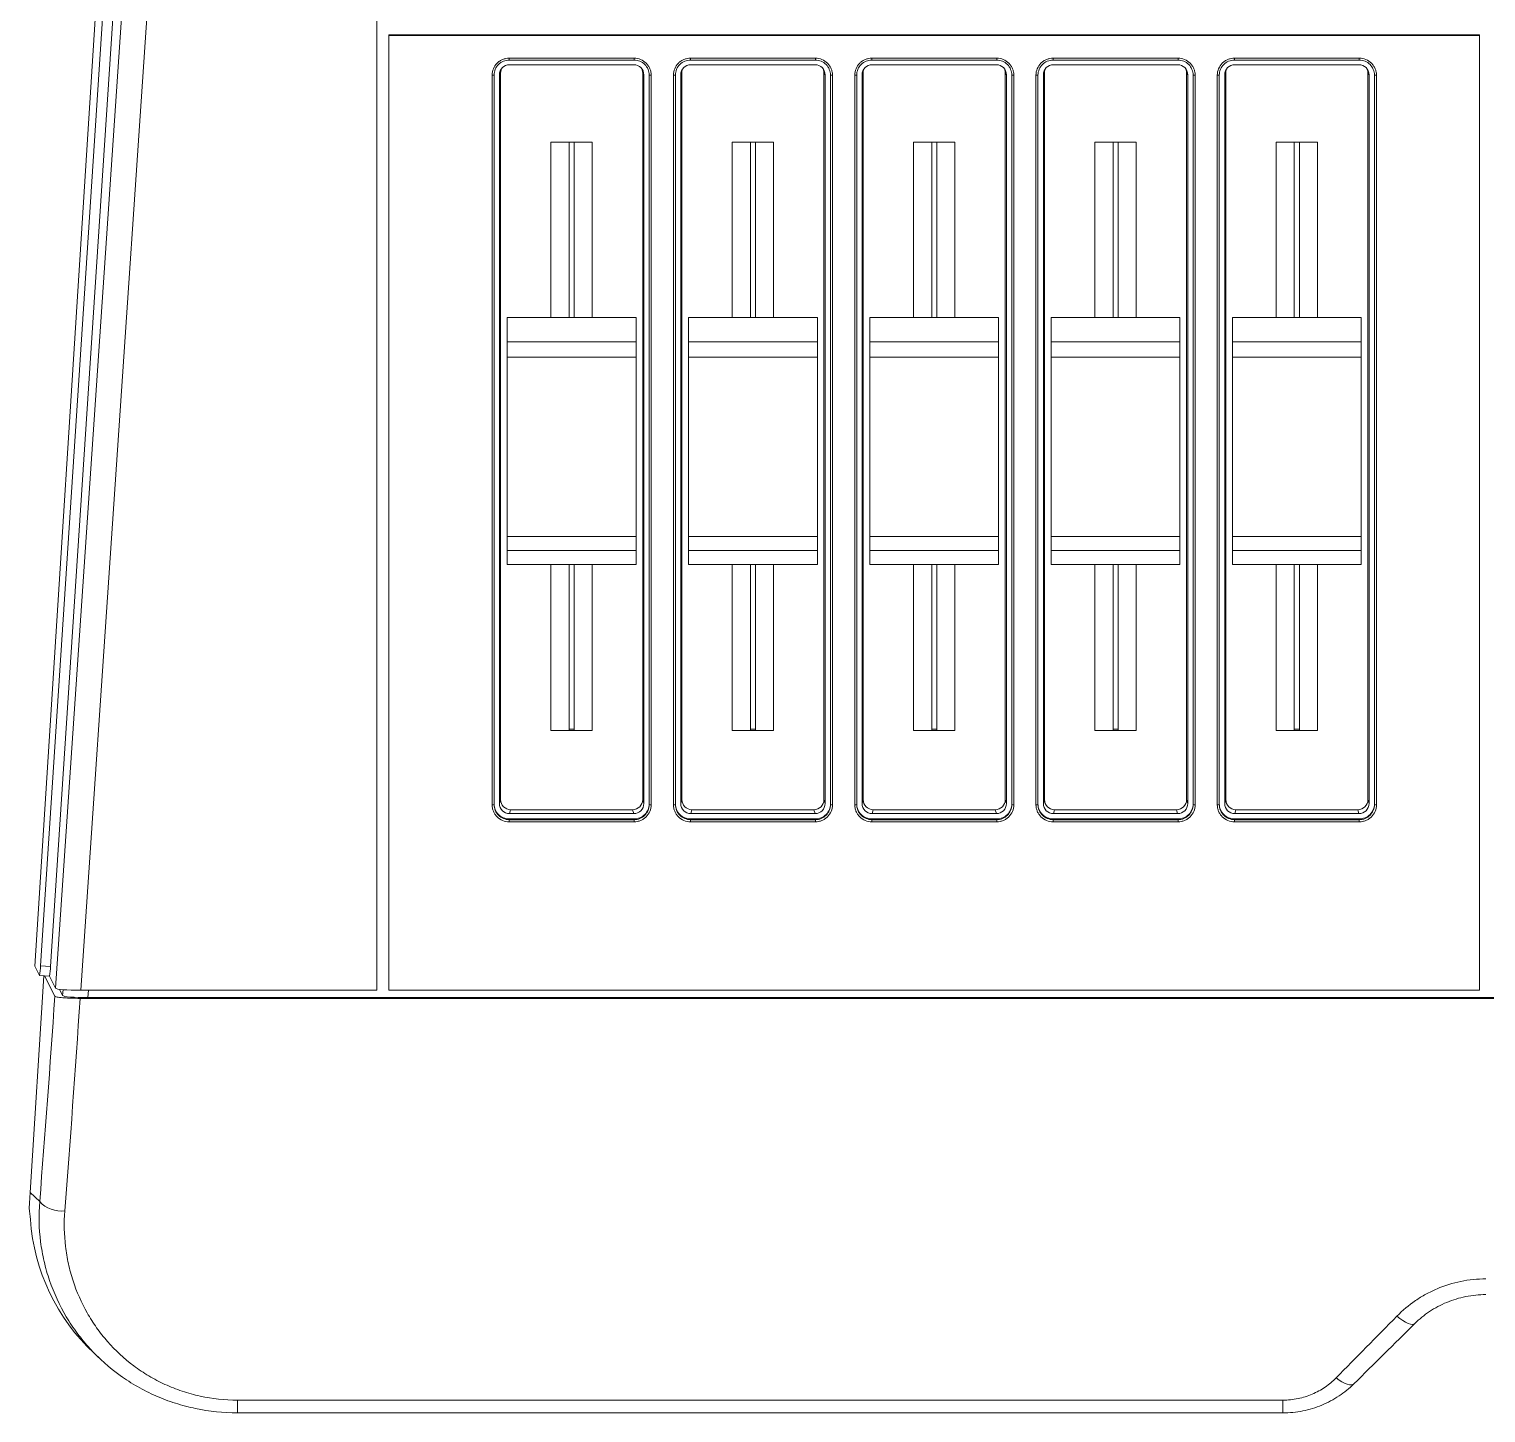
# Model space of a CAD drawing. Header units: millimetres. Extents: x 56 to 1167, y 133 to 726.
# Drawn here: x 55.6 to 200.2, y 341.9 to 479.3 of the extents above; entities that cross this region are included whole.
import ezdxf

# ---------------------------------------------------------------- set-up
doc = ezdxf.new("R2010")
doc.units = ezdxf.units.MM

msp = doc.modelspace()

# ---------------------------------------------------------------- linework, layer by layer
at = {"color": 7, "linetype": 'Continuous', "lineweight": 15}
for p, q in [((69.076, 589.091), (56.128, 386.261)), ((69.077, 589.091), (56.128, 386.259)), ((56.7, 386.304), (69.835, 586.665)), ((57.697, 386.24), (70.836, 586.671)), ((58.185, 384.083), (69.108, 544.307)), ((71.596, 543.875), (60.689, 383.874)), ((90.089, 495.005), (90.089, 383.874)), ((91.289, 478.729), (199.558, 478.729)), ((91.289, 478.729), (91.289, 478.659)), ((199.558, 478.729), (199.558, 478.659)), ((91.289, 383.874), (91.289, 478.659)), ((91.289, 478.659), (199.558, 478.659)), ((199.558, 478.659), (199.558, 383.874)), ((103.229, 476.405), (115.631, 476.405)), ((103.229, 476.223), (115.631, 476.223)), ((121.229, 476.405), (133.631, 476.405)), ((121.229, 476.223), (133.631, 476.223)), ((139.229, 476.405), (151.631, 476.405)), ((139.229, 476.223), (151.631, 476.223)), ((157.229, 476.405), (169.631, 476.405)), ((157.229, 476.223), (169.631, 476.223)), ((175.229, 476.405), (187.631, 476.405)), ((175.229, 476.223), (187.631, 476.223)), ((101.53, 402.288), (101.53, 474.713)), ((101.73, 474.73), (101.73, 402.305)), ((102.377, 474.933), (102.265, 474.765)), ((102.265, 474.765), (102.265, 402.41)), ((102.377, 474.933), (102.377, 402.8)), ((115.596, 475.761), (103.264, 475.761)), ((116.595, 474.765), (116.483, 474.933)), ((116.483, 474.933), (116.483, 402.8)), ((116.595, 474.765), (116.595, 402.41)), ((117.13, 402.305), (117.13, 474.73)), ((117.33, 474.713), (117.33, 402.288)), ((119.53, 402.288), (119.53, 474.713)), ((119.73, 474.73), (119.73, 402.305)), ((120.377, 474.933), (120.265, 474.765)), ((120.265, 402.41), (120.265, 474.765)), ((120.377, 474.933), (120.377, 402.8)), ((121.264, 475.761), (133.596, 475.761)), ((134.595, 474.765), (134.483, 474.933)), ((134.483, 474.933), (134.483, 402.8)), ((134.595, 402.41), (134.595, 474.765)), ((135.13, 402.305), (135.13, 474.73)), ((135.33, 474.713), (135.33, 402.288)), ((137.53, 402.288), (137.53, 474.713)), ((137.73, 474.73), (137.73, 402.305)), ((138.377, 474.933), (138.265, 474.765)), ((138.265, 474.765), (138.265, 402.41)), ((138.377, 474.933), (138.377, 402.8)), ((151.596, 475.761), (139.264, 475.761)), ((152.595, 474.765), (152.483, 474.933)), ((152.483, 474.933), (152.483, 402.8)), ((152.595, 474.765), (152.595, 402.41)), ((153.13, 402.305), (153.13, 474.73)), ((153.33, 474.713), (153.33, 402.288)), ((155.53, 402.288), (155.53, 474.713)), ((155.73, 474.73), (155.73, 402.305)), ((156.377, 474.933), (156.265, 474.765)), ((156.265, 402.41), (156.265, 474.765)), ((156.377, 474.933), (156.377, 402.8)), ((157.264, 475.761), (169.596, 475.761)), ((170.595, 474.765), (170.483, 474.933)), ((170.483, 474.933), (170.483, 402.8)), ((170.595, 402.41), (170.595, 474.765)), ((171.13, 402.305), (171.13, 474.73)), ((171.33, 474.713), (171.33, 402.288)), ((173.53, 402.288), (173.53, 474.713)), ((173.73, 474.73), (173.73, 402.305)), ((174.377, 474.933), (174.265, 474.765)), ((174.265, 402.41), (174.265, 474.765)), ((174.377, 474.933), (174.377, 402.8)), ((175.264, 475.761), (187.596, 475.761)), ((188.595, 474.765), (188.483, 474.933)), ((188.483, 474.933), (188.483, 402.8)), ((188.595, 402.41), (188.595, 474.765)), ((189.13, 402.305), (189.13, 474.73)), ((189.33, 474.713), (189.33, 402.288)), ((111.483, 468.064), (107.364, 468.064)), ((107.364, 468.064), (107.364, 450.654)), ((109.177, 468.064), (109.177, 450.654)), ((109.677, 450.654), (109.677, 468.064)), ((111.483, 450.654), (111.483, 468.064)), ((129.485, 468.064), (125.366, 468.064)), ((125.366, 468.064), (125.366, 450.654)), ((127.177, 468.064), (127.177, 450.654)), ((127.677, 450.654), (127.677, 468.064)), ((129.485, 450.654), (129.485, 468.064)), ((143.367, 468.064), (143.367, 450.654)), ((147.486, 468.064), (143.367, 468.064)), ((145.177, 468.064), (145.177, 450.654)), ((145.677, 450.654), (145.677, 468.064)), ((147.486, 450.654), (147.486, 468.064)), ((165.488, 468.064), (161.369, 468.064)), ((161.369, 468.064), (161.369, 450.654)), ((163.177, 468.064), (163.177, 450.654)), ((163.677, 450.654), (163.677, 468.064)), ((165.488, 450.654), (165.488, 468.064)), ((183.489, 468.064), (179.371, 468.064)), ((179.371, 468.064), (179.371, 450.654)), ((181.177, 468.064), (181.177, 450.654)), ((181.677, 450.654), (181.677, 468.064)), ((183.489, 450.654), (183.489, 468.064)), ((115.824, 450.654), (103.024, 450.654)), ((103.024, 450.654), (103.024, 448.244)), ((115.824, 450.654), (115.824, 448.244)), ((133.824, 450.654), (121.024, 450.654)), ((121.024, 450.654), (121.024, 448.244)), ((133.824, 450.654), (133.824, 448.244)), ((151.824, 450.654), (139.024, 450.654)), ((139.024, 450.654), (139.024, 448.244)), ((151.824, 450.654), (151.824, 448.244)), ((169.824, 450.654), (157.024, 450.654)), ((157.024, 450.654), (157.024, 448.244)), ((169.824, 450.654), (169.824, 448.244)), ((187.824, 450.654), (175.024, 450.654)), ((175.024, 450.654), (175.024, 448.244)), ((187.824, 450.654), (187.824, 448.244)), ((103.024, 448.244), (115.824, 448.244)), ((103.024, 446.73), (103.024, 448.244)), ((115.824, 448.244), (115.824, 446.73)), ((121.024, 448.244), (133.824, 448.244)), ((121.024, 446.73), (121.024, 448.244)), ((133.824, 448.244), (133.824, 446.73)), ((139.024, 448.244), (151.824, 448.244)), ((139.024, 446.73), (139.024, 448.244)), ((151.824, 448.244), (151.824, 446.73)), ((157.024, 448.244), (169.824, 448.244)), ((157.024, 446.73), (157.024, 448.244)), ((169.824, 448.244), (169.824, 446.73)), ((175.024, 448.244), (187.824, 448.244)), ((175.024, 446.73), (175.024, 448.244)), ((187.824, 448.244), (187.824, 446.73)), ((115.824, 446.73), (103.024, 446.73)), ((103.024, 446.73), (103.024, 428.938)), ((115.824, 446.73), (115.824, 428.938)), ((133.824, 446.73), (121.024, 446.73)), ((121.024, 446.73), (121.024, 428.938)), ((133.824, 446.73), (133.824, 428.938)), ((151.824, 446.73), (139.024, 446.73)), ((139.024, 446.73), (139.024, 428.938)), ((151.824, 446.73), (151.824, 428.938)), ((169.824, 446.73), (157.024, 446.73)), ((157.024, 446.73), (157.024, 428.938)), ((169.824, 446.73), (169.824, 428.938)), ((187.824, 446.73), (175.024, 446.73)), ((175.024, 446.73), (175.024, 428.938)), ((187.824, 446.73), (187.824, 428.938)), ((103.024, 428.938), (115.824, 428.938)), ((103.024, 427.521), (103.024, 428.938)), ((115.824, 428.938), (115.824, 427.521)), ((121.024, 428.938), (133.824, 428.938)), ((121.024, 427.521), (121.024, 428.938)), ((133.824, 428.938), (133.824, 427.521)), ((139.024, 428.938), (151.824, 428.938)), ((139.024, 427.521), (139.024, 428.938)), ((151.824, 428.938), (151.824, 427.521)), ((157.024, 428.938), (169.824, 428.938)), ((157.024, 427.521), (157.024, 428.938)), ((169.824, 428.938), (169.824, 427.521)), ((175.024, 428.938), (187.824, 428.938)), ((175.024, 427.521), (175.024, 428.938)), ((187.824, 428.938), (187.824, 427.521)), ((115.824, 427.521), (103.024, 427.521)), ((103.024, 427.521), (103.024, 426.147)), ((115.824, 427.521), (115.824, 426.147)), ((133.824, 427.521), (121.024, 427.521)), ((121.024, 427.521), (121.024, 426.147)), ((133.824, 427.521), (133.824, 426.147)), ((151.824, 427.521), (139.024, 427.521)), ((139.024, 427.521), (139.024, 426.147)), ((151.824, 427.521), (151.824, 426.147)), ((169.824, 427.521), (157.024, 427.521)), ((157.024, 427.521), (157.024, 426.147)), ((169.824, 427.521), (169.824, 426.147)), ((187.824, 427.521), (175.024, 427.521)), ((175.024, 427.521), (175.024, 426.147)), ((187.824, 427.521), (187.824, 426.147)), ((115.824, 426.147), (103.024, 426.147)), ((107.364, 426.147), (107.364, 409.669)), ((109.177, 426.147), (109.177, 409.674)), ((109.677, 409.674), (109.677, 426.147)), ((111.483, 409.669), (111.483, 426.147)), ((133.824, 426.147), (121.024, 426.147)), ((125.366, 426.147), (125.366, 409.669)), ((127.177, 426.147), (127.177, 409.674)), ((127.677, 409.674), (127.677, 426.147)), ((129.485, 409.669), (129.485, 426.147)), ((151.824, 426.147), (139.024, 426.147)), ((143.367, 426.147), (143.367, 409.669)), ((145.177, 426.147), (145.177, 409.674)), ((145.677, 409.674), (145.677, 426.147)), ((147.486, 409.669), (147.486, 426.147)), ((169.824, 426.147), (157.024, 426.147)), ((161.369, 426.147), (161.369, 409.669)), ((163.177, 426.147), (163.177, 409.674)), ((163.677, 409.674), (163.677, 426.147)), ((165.488, 409.669), (165.488, 426.147)), ((187.824, 426.147), (175.024, 426.147)), ((179.371, 426.147), (179.371, 409.669)), ((181.177, 426.147), (181.177, 409.674)), ((181.677, 409.674), (181.677, 426.147)), ((183.489, 409.669), (183.489, 426.147)), ((107.364, 409.669), (111.483, 409.669)), ((109.677, 409.799), (109.177, 409.799)), ((125.366, 409.669), (129.485, 409.669)), ((127.677, 409.799), (127.177, 409.799)), ((143.367, 409.669), (147.486, 409.669)), ((145.677, 409.799), (145.177, 409.799)), ((161.369, 409.669), (165.488, 409.669)), ((163.677, 409.799), (163.177, 409.799)), ((179.371, 409.669), (183.489, 409.669)), ((181.677, 409.799), (181.177, 409.799)), ((102.265, 402.41), (102.377, 402.8)), ((116.483, 402.8), (116.595, 402.41)), ((120.265, 402.41), (120.377, 402.8)), ((134.483, 402.8), (134.595, 402.41)), ((138.265, 402.41), (138.377, 402.8)), ((152.483, 402.8), (152.595, 402.41)), ((156.265, 402.41), (156.377, 402.8)), ((170.483, 402.8), (170.595, 402.41)), ((174.265, 402.41), (174.377, 402.8)), ((188.483, 402.8), (188.595, 402.41)), ((103.229, 400.881), (115.631, 400.881)), ((103.229, 400.881), (103.229, 400.812)), ((103.229, 400.595), (103.229, 400.812)), ((103.229, 400.812), (115.631, 400.812)), ((103.376, 401.805), (103.264, 401.414)), ((115.596, 401.414), (103.264, 401.414)), ((115.484, 401.805), (103.376, 401.805)), ((115.596, 401.414), (115.484, 401.805)), ((115.631, 400.881), (115.631, 400.812)), ((115.631, 400.812), (115.631, 400.595)), ((121.229, 400.881), (133.631, 400.881)), ((121.229, 400.881), (121.229, 400.812)), ((121.229, 400.595), (121.229, 400.812)), ((121.229, 400.812), (133.631, 400.812)), ((121.376, 401.805), (121.264, 401.414)), ((121.264, 401.414), (133.596, 401.414)), ((133.484, 401.805), (121.376, 401.805)), ((133.596, 401.414), (133.484, 401.805)), ((133.631, 400.881), (133.631, 400.812)), ((133.631, 400.812), (133.631, 400.595)), ((139.229, 400.881), (151.631, 400.881)), ((139.229, 400.881), (139.229, 400.812)), ((139.229, 400.595), (139.229, 400.812)), ((139.229, 400.812), (151.631, 400.812)), ((139.376, 401.805), (139.264, 401.414)), ((151.596, 401.414), (139.264, 401.414)), ((151.484, 401.805), (139.376, 401.805)), ((151.596, 401.414), (151.484, 401.805)), ((151.631, 400.881), (151.631, 400.812)), ((151.631, 400.812), (151.631, 400.595)), ((157.229, 400.881), (169.631, 400.881)), ((157.229, 400.881), (157.229, 400.812)), ((157.229, 400.595), (157.229, 400.812)), ((157.229, 400.812), (169.631, 400.812)), ((157.376, 401.805), (157.264, 401.414)), ((157.264, 401.414), (169.596, 401.414)), ((169.484, 401.805), (157.376, 401.805)), ((169.596, 401.414), (169.484, 401.805)), ((169.631, 400.881), (169.631, 400.812)), ((169.631, 400.812), (169.631, 400.595)), ((175.229, 400.881), (187.631, 400.881)), ((175.229, 400.881), (175.229, 400.812)), ((175.229, 400.595), (175.229, 400.812)), ((175.229, 400.812), (187.631, 400.812)), ((175.376, 401.805), (175.264, 401.414)), ((175.264, 401.414), (187.596, 401.414)), ((187.484, 401.805), (175.376, 401.805)), ((187.596, 401.414), (187.484, 401.805)), ((187.631, 400.881), (187.631, 400.812)), ((187.631, 400.812), (187.631, 400.595)), ((115.631, 400.595), (103.229, 400.595)), ((133.631, 400.595), (121.229, 400.595)), ((151.631, 400.595), (139.229, 400.595)), ((169.631, 400.595), (157.229, 400.595)), ((187.631, 400.595), (175.229, 400.595)), ((56.128, 386.259), (56.586, 385.347)), ((56.7, 386.304), (57.697, 386.24)), ((57.045, 385.314), (55.671, 363.785)), ((56.59, 385.343), (57.586, 385.28)), ((58.131, 383.283), (57.113, 385.31)), ((57.583, 385.283), (58.185, 384.083)), ((58.898, 383.352), (58.586, 383.974)), ((60.689, 383.874), (90.089, 383.874)), ((91.289, 383.874), (199.558, 383.874)), ((450.212, 383.074), (60.635, 383.074)), ((449.445, 383.144), (61.402, 383.144)), ((55.671, 363.785), (56.619, 362.898)), ((62.02, 347.834), (62.679, 347.218)), ((76.253, 343.186), (180.037, 343.186)), ((76.253, 341.923), (180.037, 341.923))]:
    msp.add_line(p, q, dxfattribs=at)
at = {"color": 8, "linetype": 'Continuous', "lineweight": 15}
for p, q in [((103.229, 476.405), (103.229, 476.223)), ((115.631, 476.223), (115.631, 476.405)), ((121.229, 476.405), (121.229, 476.223)), ((133.631, 476.223), (133.631, 476.405)), ((139.229, 476.405), (139.229, 476.223)), ((151.631, 476.223), (151.631, 476.405)), ((157.229, 476.405), (157.229, 476.223)), ((169.631, 476.223), (169.631, 476.405)), ((175.229, 476.405), (175.229, 476.223)), ((187.631, 476.223), (187.631, 476.405)), ((58.898, 383.352), (58.938, 383.936)), ((61.452, 383.874), (61.402, 383.144)), ((76.253, 341.923), (76.253, 343.186)), ((180.037, 341.923), (180.037, 343.186))]:
    msp.add_line(p, q, dxfattribs=at)
at = {"color": 7, "linetype": 'Continuous', "lineweight": 15, "flags": 128}
for points in [[(55.573, 362.254), (55.605, 362.752), (55.637, 363.263), (55.671, 363.785)], [(193.138, 350.79), (193.034, 350.721), (192.886, 350.701), (192.699, 350.729), (192.477, 350.805), (192.226, 350.926), (191.953, 351.09), (191.664, 351.292), (191.368, 351.527)], [(187.097, 344.811), (186.983, 344.73), (186.83, 344.695), (186.639, 344.705), (186.417, 344.761), (186.169, 344.86), (185.9, 345.001), (185.617, 345.181), (185.328, 345.394)]]:
    msp.add_lwpolyline(points, dxfattribs=at)
at = {"color": 7, "linetype": 'Continuous', "lineweight": 15}
for centre, radius, start, end in [((101.58, 475.299), 0.589, 265.16525, 284.79643), ((117.28, 475.299), 0.589, 255.20462, 274.8337), ((119.58, 475.299), 0.589, 265.16336, 284.79906), ((135.28, 475.299), 0.589, 255.20232, 274.836), ((137.58, 475.299), 0.589, 265.1643, 284.79774), ((153.28, 475.299), 0.589, 255.20232, 274.836), ((155.58, 475.299), 0.589, 265.1643, 284.79774), ((171.28, 475.299), 0.589, 255.20316, 274.83516), ((173.58, 475.299), 0.589, 265.1643, 284.79774), ((189.28, 475.299), 0.589, 255.20368, 274.83464), ((101.58, 402.875), 0.589, 265.16577, 284.79591), ((117.28, 402.875), 0.589, 255.20514, 274.83318), ((119.58, 402.875), 0.589, 265.16387, 284.79854), ((135.28, 402.875), 0.589, 255.20284, 274.83548), ((137.58, 402.875), 0.589, 265.16482, 284.79723), ((153.28, 402.875), 0.589, 255.20284, 274.83548), ((155.58, 402.875), 0.589, 265.16482, 284.79723), ((171.28, 402.875), 0.589, 255.20368, 274.83465), ((173.58, 402.875), 0.589, 265.16482, 284.79723), ((189.28, 402.875), 0.589, 255.2042, 274.83412), ((52.767, 386.29), 3.933, 346.13086, 0.2004), ((53.099, 386.284), 4.598, 347.38799, 359.45639), ((58.787, 364.915), 2.961, 222.92723, 276.28243)]:
    msp.add_arc(centre, radius, start, end, dxfattribs=at)
for centre, major_axis, ratio, start_param, end_param in [((103.265, 474.764), (0.989, -0.154), 0.9960056, 1.7260143, 3.2955927), ((103.377, 474.931), (0.989, -0.154), 0.9960056, 2.7096045, 3.2955927), ((115.594, 474.764), (0.989, 0.154), 0.9960056, 6.1291853, 7.6987636), ((115.483, 474.931), (0.989, 0.154), 0.9960056, 6.1291853, 6.7151735), ((121.265, 474.764), (0.989, -0.154), 0.9960056, 1.7260143, 3.2955927), ((121.377, 474.931), (0.989, -0.154), 0.9960056, 2.7096045, 3.2955927), ((133.594, 474.764), (0.989, 0.154), 0.9960056, 6.1291853, 7.6987636), ((133.483, 474.931), (0.989, 0.154), 0.9960056, 6.1291853, 6.7151735), ((139.265, 474.764), (0.989, -0.154), 0.9960056, 1.7260143, 3.2955927), ((139.377, 474.931), (0.989, -0.154), 0.9960056, 2.7096045, 3.2955927), ((151.594, 474.764), (0.989, 0.154), 0.9960056, 6.1291853, 7.6987636), ((151.483, 474.931), (0.989, 0.154), 0.9960056, 6.1291853, 6.7151735), ((157.265, 474.764), (0.989, -0.154), 0.9960056, 1.7260143, 3.2955927), ((157.377, 474.931), (0.989, -0.154), 0.9960056, 2.7096045, 3.2955927), ((169.594, 474.764), (0.989, 0.154), 0.9960056, 6.1291853, 7.6987636), ((169.483, 474.931), (0.989, 0.154), 0.9960056, 6.1291853, 6.7151735), ((175.265, 474.764), (0.989, -0.154), 0.9960056, 1.7260143, 3.2955927), ((175.377, 474.931), (0.989, -0.154), 0.9960056, 2.7096045, 3.2955927), ((187.594, 474.764), (0.989, 0.154), 0.9960056, 6.1291853, 7.6987636), ((187.483, 474.931), (0.989, 0.154), 0.9960056, 6.1291853, 6.7151735), ((103.265, 402.411), (0.989, 0.154), 0.9960056, 2.9875926, 4.557171), ((103.377, 402.801), (0.989, 0.154), 0.9960056, 2.9875926, 4.557171), ((115.483, 402.801), (0.989, -0.154), 0.9960056, 4.867607, 6.4371853), ((115.594, 402.411), (0.989, -0.154), 0.9960056, 4.867607, 6.4371853), ((121.265, 402.411), (0.989, 0.154), 0.9960056, 2.9875926, 4.557171), ((121.377, 402.801), (0.989, 0.154), 0.9960056, 2.9875926, 4.557171), ((133.483, 402.801), (0.989, -0.154), 0.9960056, 4.867607, 6.4371853), ((133.594, 402.411), (0.989, -0.154), 0.9960056, 4.867607, 6.4371853), ((139.265, 402.411), (0.989, 0.154), 0.9960056, 2.9875926, 4.557171), ((139.377, 402.801), (0.989, 0.154), 0.9960056, 2.9875926, 4.557171), ((151.483, 402.801), (0.989, -0.154), 0.9960056, 4.867607, 6.4371853), ((151.594, 402.411), (0.989, -0.154), 0.9960056, 4.867607, 6.4371853), ((157.265, 402.411), (0.989, 0.154), 0.9960056, 2.9875926, 4.557171), ((157.377, 402.801), (0.989, 0.154), 0.9960056, 2.9875926, 4.557171), ((169.483, 402.801), (0.989, -0.154), 0.9960056, 4.867607, 6.4371853), ((169.594, 402.411), (0.989, -0.154), 0.9960056, 4.867607, 6.4371853), ((175.265, 402.411), (0.989, 0.154), 0.9960056, 2.9875926, 4.557171), ((175.377, 402.801), (0.989, 0.154), 0.9960056, 2.9875926, 4.557171), ((187.483, 402.801), (0.989, -0.154), 0.9960056, 4.867607, 6.4371853), ((187.594, 402.411), (0.989, -0.154), 0.9960056, 4.867607, 6.4371853), ((53.935, 392.827), (6.24, 97.5), 0.0493126, 4.403546, 4.6175019), ((60.689, 384.092), (2.506, 0), 0.0869554, 3.1852259, 4.712389), ((61.402, 383.362), (2.506, 0), 0.0869554, 3.1852259, 4.712389), ((56.427, 392.668), (6.239, 100), 0.0480895, 4.4033904, 4.6193081), ((75.567, 362.548), (-9.265, 19.882), 0.8966524, 1.1893987, 1.2411841), ((75.675, 362.447), (14.642, -13.681), 0.998063, 3.9602252, 4.712389), ((229.132, 392.668), (97.306, 99.992), 0.0127366, 4.2323891, 4.3007787), ((230.901, 390.902), (97.307, 97.492), 0.0127413, 4.2327116, 4.3011013)]:
    msp.add_ellipse(centre, major_axis=major_axis, ratio=ratio, start_param=start_param, end_param=end_param, dxfattribs=at)
for points, knots in [([(101.53, 474.713), (101.53, 474.936), (101.577, 475.157), (101.747, 475.565), (101.871, 475.754), (102.106, 475.988), (102.194, 476.059), (102.379, 476.18), (102.477, 476.232), (102.683, 476.317), (102.79, 476.35), (103.007, 476.394), (103.117, 476.405), (103.229, 476.405)], [0, 0, 0, 0, 0.25, 0.25, 0.5, 0.5, 0.625, 0.625, 0.75, 0.75, 0.875, 0.875, 1, 1, 1, 1]), ([(103.229, 476.224), (102.839, 476.224), (102.445, 476.061), (102.031, 475.649), (101.922, 475.482), (101.772, 475.122), (101.73, 474.927), (101.73, 474.73)], [0, 0, 0, 0, 0.5, 0.5, 0.75, 0.75, 1, 1, 1, 1]), ([(115.631, 476.405), (115.855, 476.405), (116.077, 476.358), (116.486, 476.189), (116.676, 476.065), (116.911, 475.832), (116.982, 475.744), (117.104, 475.559), (117.156, 475.462), (117.241, 475.257), (117.274, 475.15), (117.318, 474.934), (117.33, 474.824), (117.33, 474.713)], [0, 0, 0, 0, 0.25, 0.25, 0.5, 0.5, 0.625, 0.625, 0.75, 0.75, 0.875, 0.875, 1, 1, 1, 1]), ([(117.13, 474.73), (117.13, 475.119), (116.967, 475.511), (116.553, 475.924), (116.385, 476.033), (116.024, 476.182), (115.828, 476.224), (115.631, 476.224)], [0, 0, 0, 0, 0.5, 0.5, 0.75, 0.75, 1, 1, 1, 1]), ([(119.53, 474.713), (119.53, 474.936), (119.577, 475.157), (119.747, 475.565), (119.871, 475.754), (120.106, 475.988), (120.194, 476.059), (120.379, 476.18), (120.477, 476.232), (120.683, 476.317), (120.79, 476.35), (121.007, 476.394), (121.117, 476.405), (121.229, 476.405)], [0, 0, 0, 0, 0.25, 0.25, 0.5, 0.5, 0.625, 0.625, 0.75, 0.75, 0.875, 0.875, 1, 1, 1, 1]), ([(121.229, 476.224), (120.839, 476.224), (120.445, 476.061), (120.031, 475.649), (119.922, 475.482), (119.772, 475.122), (119.73, 474.927), (119.73, 474.73)], [0, 0, 0, 0, 0.5, 0.5, 0.75, 0.75, 1, 1, 1, 1]), ([(133.631, 476.405), (133.855, 476.405), (134.077, 476.358), (134.486, 476.189), (134.676, 476.065), (134.911, 475.832), (134.982, 475.744), (135.104, 475.559), (135.156, 475.462), (135.241, 475.257), (135.274, 475.15), (135.318, 474.934), (135.33, 474.824), (135.33, 474.713)], [0, 0, 0, 0, 0.25, 0.25, 0.5, 0.5, 0.625, 0.625, 0.75, 0.75, 0.875, 0.875, 1, 1, 1, 1]), ([(135.13, 474.73), (135.13, 475.119), (134.967, 475.511), (134.553, 475.924), (134.385, 476.033), (134.024, 476.182), (133.828, 476.224), (133.631, 476.224)], [0, 0, 0, 0, 0.5, 0.5, 0.75, 0.75, 1, 1, 1, 1]), ([(137.53, 474.713), (137.53, 474.936), (137.577, 475.157), (137.747, 475.565), (137.871, 475.754), (138.106, 475.988), (138.194, 476.059), (138.379, 476.18), (138.477, 476.232), (138.683, 476.317), (138.79, 476.35), (139.007, 476.394), (139.117, 476.405), (139.229, 476.405)], [0, 0, 0, 0, 0.25, 0.25, 0.5, 0.5, 0.625, 0.625, 0.75, 0.75, 0.875, 0.875, 1, 1, 1, 1]), ([(139.229, 476.224), (138.839, 476.224), (138.445, 476.061), (138.031, 475.649), (137.922, 475.482), (137.772, 475.122), (137.73, 474.927), (137.73, 474.73)], [0, 0, 0, 0, 0.5, 0.5, 0.75, 0.75, 1, 1, 1, 1]), ([(151.631, 476.405), (151.855, 476.405), (152.077, 476.358), (152.486, 476.189), (152.676, 476.065), (152.911, 475.832), (152.982, 475.744), (153.104, 475.559), (153.156, 475.462), (153.241, 475.257), (153.274, 475.15), (153.318, 474.934), (153.33, 474.824), (153.33, 474.713)], [0, 0, 0, 0, 0.25, 0.25, 0.5, 0.5, 0.625, 0.625, 0.75, 0.75, 0.875, 0.875, 1, 1, 1, 1]), ([(153.13, 474.73), (153.13, 475.119), (152.967, 475.511), (152.553, 475.924), (152.385, 476.033), (152.024, 476.182), (151.828, 476.224), (151.631, 476.224)], [0, 0, 0, 0, 0.5, 0.5, 0.75, 0.75, 1, 1, 1, 1]), ([(155.53, 474.713), (155.53, 474.936), (155.577, 475.157), (155.747, 475.565), (155.871, 475.754), (156.106, 475.988), (156.194, 476.059), (156.379, 476.18), (156.477, 476.232), (156.683, 476.317), (156.79, 476.35), (157.007, 476.394), (157.117, 476.405), (157.229, 476.405)], [0, 0, 0, 0, 0.25, 0.25, 0.5, 0.5, 0.625, 0.625, 0.75, 0.75, 0.875, 0.875, 1, 1, 1, 1]), ([(157.229, 476.224), (156.839, 476.224), (156.445, 476.061), (156.031, 475.649), (155.922, 475.482), (155.772, 475.122), (155.73, 474.927), (155.73, 474.73)], [0, 0, 0, 0, 0.5, 0.5, 0.75, 0.75, 1, 1, 1, 1]), ([(169.631, 476.405), (169.855, 476.405), (170.077, 476.358), (170.486, 476.189), (170.676, 476.065), (170.911, 475.832), (170.982, 475.744), (171.104, 475.559), (171.156, 475.462), (171.241, 475.257), (171.274, 475.15), (171.318, 474.934), (171.33, 474.824), (171.33, 474.713)], [0, 0, 0, 0, 0.25, 0.25, 0.5, 0.5, 0.625, 0.625, 0.75, 0.75, 0.875, 0.875, 1, 1, 1, 1]), ([(171.13, 474.73), (171.13, 475.119), (170.967, 475.511), (170.553, 475.924), (170.385, 476.033), (170.024, 476.182), (169.828, 476.224), (169.631, 476.224)], [0, 0, 0, 0, 0.5, 0.5, 0.75, 0.75, 1, 1, 1, 1]), ([(173.53, 474.713), (173.53, 474.936), (173.577, 475.157), (173.747, 475.565), (173.871, 475.754), (174.106, 475.988), (174.194, 476.059), (174.379, 476.18), (174.477, 476.232), (174.683, 476.317), (174.79, 476.35), (175.007, 476.394), (175.117, 476.405), (175.229, 476.405)], [0, 0, 0, 0, 0.25, 0.25, 0.5, 0.5, 0.625, 0.625, 0.75, 0.75, 0.875, 0.875, 1, 1, 1, 1]), ([(175.229, 476.224), (174.839, 476.224), (174.445, 476.061), (174.031, 475.649), (173.922, 475.482), (173.772, 475.122), (173.73, 474.927), (173.73, 474.73)], [0, 0, 0, 0, 0.5, 0.5, 0.75, 0.75, 1, 1, 1, 1]), ([(187.631, 476.405), (187.855, 476.405), (188.077, 476.358), (188.486, 476.189), (188.676, 476.065), (188.911, 475.832), (188.982, 475.744), (189.104, 475.559), (189.156, 475.462), (189.241, 475.257), (189.274, 475.15), (189.318, 474.934), (189.33, 474.824), (189.33, 474.713)], [0, 0, 0, 0, 0.25, 0.25, 0.5, 0.5, 0.625, 0.625, 0.75, 0.75, 0.875, 0.875, 1, 1, 1, 1]), ([(189.13, 474.73), (189.13, 475.119), (188.967, 475.511), (188.553, 475.924), (188.385, 476.033), (188.024, 476.182), (187.828, 476.224), (187.631, 476.224)], [0, 0, 0, 0, 0.5, 0.5, 0.75, 0.75, 1, 1, 1, 1]), ([(103.229, 400.595), (103.005, 400.595), (102.783, 400.642), (102.374, 400.811), (102.184, 400.935), (101.949, 401.169), (101.878, 401.257), (101.756, 401.441), (101.704, 401.539), (101.619, 401.743), (101.586, 401.851), (101.542, 402.066), (101.53, 402.176), (101.53, 402.288)], [0, 0, 0, 0, 0.25, 0.25, 0.5, 0.5, 0.625, 0.625, 0.75, 0.75, 0.875, 0.875, 1, 1, 1, 1]), ([(101.73, 402.305), (101.73, 401.917), (101.893, 401.524), (102.307, 401.112), (102.475, 401.003), (102.836, 400.854), (103.032, 400.812), (103.229, 400.812)], [0, 0, 0, 0, 0.5, 0.5, 0.75, 0.75, 1, 1, 1, 1]), ([(115.631, 400.812), (116.021, 400.812), (116.415, 400.974), (116.829, 401.386), (116.938, 401.554), (117.088, 401.913), (117.13, 402.108), (117.13, 402.305)], [0, 0, 0, 0, 0.5, 0.5, 0.75, 0.75, 1, 1, 1, 1]), ([(117.33, 402.288), (117.33, 402.065), (117.282, 401.843), (117.113, 401.436), (116.988, 401.246), (116.754, 401.013), (116.666, 400.942), (116.481, 400.82), (116.383, 400.769), (116.177, 400.684), (116.07, 400.651), (115.853, 400.607), (115.743, 400.595), (115.631, 400.595)], [0, 0, 0, 0, 0.25, 0.25, 0.5, 0.5, 0.625, 0.625, 0.75, 0.75, 0.875, 0.875, 1, 1, 1, 1]), ([(121.229, 400.595), (121.005, 400.595), (120.783, 400.642), (120.374, 400.811), (120.184, 400.935), (119.949, 401.169), (119.878, 401.257), (119.756, 401.441), (119.704, 401.539), (119.619, 401.743), (119.586, 401.851), (119.542, 402.066), (119.53, 402.176), (119.53, 402.288)], [0, 0, 0, 0, 0.25, 0.25, 0.5, 0.5, 0.625, 0.625, 0.75, 0.75, 0.875, 0.875, 1, 1, 1, 1]), ([(119.73, 402.305), (119.73, 401.917), (119.893, 401.524), (120.307, 401.112), (120.475, 401.003), (120.836, 400.854), (121.032, 400.812), (121.229, 400.812)], [0, 0, 0, 0, 0.5, 0.5, 0.75, 0.75, 1, 1, 1, 1]), ([(133.631, 400.812), (134.021, 400.812), (134.415, 400.974), (134.829, 401.386), (134.938, 401.554), (135.088, 401.913), (135.13, 402.108), (135.13, 402.305)], [0, 0, 0, 0, 0.5, 0.5, 0.75, 0.75, 1, 1, 1, 1]), ([(135.33, 402.288), (135.33, 402.065), (135.282, 401.843), (135.113, 401.436), (134.988, 401.246), (134.754, 401.013), (134.666, 400.942), (134.481, 400.82), (134.383, 400.769), (134.177, 400.684), (134.07, 400.651), (133.853, 400.607), (133.743, 400.595), (133.631, 400.595)], [0, 0, 0, 0, 0.25, 0.25, 0.5, 0.5, 0.625, 0.625, 0.75, 0.75, 0.875, 0.875, 1, 1, 1, 1]), ([(139.229, 400.595), (139.005, 400.595), (138.783, 400.642), (138.374, 400.811), (138.184, 400.935), (137.949, 401.169), (137.878, 401.257), (137.756, 401.441), (137.704, 401.539), (137.619, 401.743), (137.586, 401.851), (137.542, 402.066), (137.53, 402.176), (137.53, 402.288)], [0, 0, 0, 0, 0.25, 0.25, 0.5, 0.5, 0.625, 0.625, 0.75, 0.75, 0.875, 0.875, 1, 1, 1, 1]), ([(137.73, 402.305), (137.73, 401.917), (137.893, 401.524), (138.307, 401.112), (138.475, 401.003), (138.836, 400.854), (139.032, 400.812), (139.229, 400.812)], [0, 0, 0, 0, 0.5, 0.5, 0.75, 0.75, 1, 1, 1, 1]), ([(151.631, 400.812), (152.021, 400.812), (152.415, 400.974), (152.829, 401.386), (152.938, 401.554), (153.088, 401.913), (153.13, 402.108), (153.13, 402.305)], [0, 0, 0, 0, 0.5, 0.5, 0.75, 0.75, 1, 1, 1, 1]), ([(153.33, 402.288), (153.33, 402.065), (153.282, 401.843), (153.113, 401.436), (152.988, 401.246), (152.754, 401.013), (152.666, 400.942), (152.481, 400.82), (152.383, 400.769), (152.177, 400.684), (152.07, 400.651), (151.853, 400.607), (151.743, 400.595), (151.631, 400.595)], [0, 0, 0, 0, 0.25, 0.25, 0.5, 0.5, 0.625, 0.625, 0.75, 0.75, 0.875, 0.875, 1, 1, 1, 1]), ([(157.229, 400.595), (157.005, 400.595), (156.783, 400.642), (156.374, 400.811), (156.184, 400.935), (155.949, 401.169), (155.878, 401.257), (155.756, 401.441), (155.704, 401.539), (155.619, 401.743), (155.586, 401.851), (155.542, 402.066), (155.53, 402.176), (155.53, 402.288)], [0, 0, 0, 0, 0.25, 0.25, 0.5, 0.5, 0.625, 0.625, 0.75, 0.75, 0.875, 0.875, 1, 1, 1, 1]), ([(155.73, 402.305), (155.73, 401.917), (155.893, 401.524), (156.307, 401.112), (156.475, 401.003), (156.836, 400.854), (157.032, 400.812), (157.229, 400.812)], [0, 0, 0, 0, 0.5, 0.5, 0.75, 0.75, 1, 1, 1, 1]), ([(169.631, 400.812), (170.021, 400.812), (170.415, 400.974), (170.829, 401.386), (170.938, 401.554), (171.088, 401.913), (171.13, 402.108), (171.13, 402.305)], [0, 0, 0, 0, 0.5, 0.5, 0.75, 0.75, 1, 1, 1, 1]), ([(171.33, 402.288), (171.33, 402.065), (171.282, 401.843), (171.113, 401.436), (170.988, 401.246), (170.754, 401.013), (170.666, 400.942), (170.481, 400.82), (170.383, 400.769), (170.177, 400.684), (170.07, 400.651), (169.853, 400.607), (169.743, 400.595), (169.631, 400.595)], [0, 0, 0, 0, 0.25, 0.25, 0.5, 0.5, 0.625, 0.625, 0.75, 0.75, 0.875, 0.875, 1, 1, 1, 1]), ([(175.229, 400.595), (175.005, 400.595), (174.783, 400.642), (174.374, 400.811), (174.184, 400.935), (173.949, 401.169), (173.878, 401.257), (173.756, 401.441), (173.704, 401.539), (173.619, 401.743), (173.586, 401.851), (173.542, 402.066), (173.53, 402.176), (173.53, 402.288)], [0, 0, 0, 0, 0.25, 0.25, 0.5, 0.5, 0.625, 0.625, 0.75, 0.75, 0.875, 0.875, 1, 1, 1, 1]), ([(173.73, 402.305), (173.73, 401.917), (173.893, 401.524), (174.307, 401.112), (174.475, 401.003), (174.836, 400.854), (175.032, 400.812), (175.229, 400.812)], [0, 0, 0, 0, 0.5, 0.5, 0.75, 0.75, 1, 1, 1, 1]), ([(187.631, 400.812), (188.021, 400.812), (188.415, 400.974), (188.829, 401.386), (188.938, 401.554), (189.088, 401.913), (189.13, 402.108), (189.13, 402.305)], [0, 0, 0, 0, 0.5, 0.5, 0.75, 0.75, 1, 1, 1, 1]), ([(189.33, 402.288), (189.33, 402.065), (189.282, 401.843), (189.113, 401.436), (188.988, 401.246), (188.754, 401.013), (188.666, 400.942), (188.481, 400.82), (188.383, 400.769), (188.177, 400.684), (188.07, 400.651), (187.853, 400.607), (187.743, 400.595), (187.631, 400.595)], [0, 0, 0, 0, 0.25, 0.25, 0.5, 0.5, 0.625, 0.625, 0.75, 0.75, 0.875, 0.875, 1, 1, 1, 1]), ([(58.131, 383.283), (58.138, 383.269), (58.16, 383.255), (58.234, 383.228), (58.286, 383.215), (58.418, 383.19), (58.497, 383.178), (58.681, 383.155), (58.787, 383.145), (59.017, 383.125), (59.142, 383.117), (59.41, 383.102), (59.553, 383.095), (59.995, 383.08), (60.314, 383.074), (60.635, 383.074)], [0, 0, 0, 0, 0.125, 0.125, 0.25, 0.25, 0.375, 0.375, 0.5, 0.5, 0.625, 0.625, 0.75, 0.75, 1, 1, 1, 1]), ([(55.573, 362.254), (55.573, 362.252), (55.573, 362.248), (55.572, 362.244), (55.572, 362.243), (55.572, 362.24), (55.572, 362.238)], [0, 0, 0, 0, 0.000015702583, 0.000015702583, 0.000015702583, 0.000023420518, 0.000023420518, 0.000023420518, 0.000023420518]), ([(76.253, 341.926), (74.843, 341.925), (73.461, 342.069), (71.427, 342.493), (70.755, 342.67), (69.429, 343.094), (68.785, 343.338), (67.534, 343.887), (66.927, 344.192), (65.748, 344.863), (65.174, 345.23), (63.52, 346.416), (62.524, 347.302), (61.178, 348.77), (60.754, 349.284), (59.96, 350.355), (59.594, 350.906), (58.588, 352.605), (58.037, 353.797), (57.499, 355.367), (57.399, 355.685), (57.217, 356.323), (57.134, 356.644), (56.911, 357.609), (56.796, 358.258), (56.548, 360.219), (56.514, 361.548), (56.619, 362.898)], [0, 0, 0, 0, 0.125, 0.125, 0.1875, 0.1875, 0.25, 0.25, 0.3125, 0.3125, 0.375, 0.375, 0.5, 0.5, 0.5625, 0.5625, 0.625, 0.625, 0.75, 0.75, 0.78125, 0.78125, 0.8125, 0.8125, 0.875, 0.875, 1, 1, 1, 1]), ([(59.111, 361.972), (59.018, 360.777), (59.045, 359.603), (59.251, 357.868), (59.347, 357.294), (59.597, 356.156), (59.751, 355.59), (60.296, 353.921), (60.764, 352.861), (61.621, 351.348), (61.932, 350.857), (62.611, 349.9), (62.976, 349.437), (64.134, 348.116), (64.995, 347.314), (66.434, 346.236), (66.936, 345.9), (67.97, 345.285), (68.504, 345.005), (69.606, 344.499), (70.175, 344.273), (71.35, 343.88), (71.949, 343.716), (73.759, 343.321), (74.992, 343.186), (76.253, 343.186)], [0, 0, 0, 0, 0.125, 0.125, 0.1875, 0.1875, 0.25, 0.25, 0.375, 0.375, 0.4375, 0.4375, 0.5, 0.5, 0.625, 0.625, 0.6875, 0.6875, 0.75, 0.75, 0.8125, 0.8125, 0.875, 0.875, 1, 1, 1, 1]), ([(191.368, 351.527), (191.929, 352.096), (192.541, 352.609), (193.537, 353.291), (193.882, 353.503), (194.6, 353.897), (194.972, 354.078), (196.105, 354.56), (196.888, 354.806), (198.106, 355.056), (198.522, 355.12), (199.355, 355.205), (199.773, 355.226), (200.193, 355.226)], [0, 0, 0, 0, 0.25, 0.25, 0.375, 0.375, 0.5, 0.5, 0.75, 0.75, 0.875, 0.875, 1, 1, 1, 1]), ([(200.193, 353.665), (199.857, 353.665), (199.522, 353.648), (198.855, 353.582), (198.522, 353.532), (197.546, 353.337), (196.919, 353.145), (196.013, 352.77), (195.715, 352.629), (195.142, 352.323), (194.866, 352.157), (194.071, 351.628), (193.584, 351.23), (193.138, 350.79)], [0, 0, 0, 0, 0.125, 0.125, 0.25, 0.25, 0.5, 0.5, 0.625, 0.625, 0.75, 0.75, 1, 1, 1, 1]), ([(180.037, 343.186), (180.292, 343.186), (180.545, 343.199), (181.049, 343.251), (181.3, 343.289), (182.034, 343.441), (182.504, 343.588), (183.182, 343.877), (183.405, 343.985), (183.833, 344.22), (184.039, 344.347), (184.631, 344.752), (184.995, 345.057), (185.328, 345.394)], [0, 0, 0, 0, 0.125, 0.125, 0.25, 0.25, 0.5, 0.5, 0.625, 0.625, 0.75, 0.75, 1, 1, 1, 1]), ([(187.097, 344.811), (186.642, 344.359), (186.148, 343.956), (185.346, 343.424), (185.069, 343.258), (184.494, 342.952), (184.196, 342.812), (183.292, 342.439), (182.667, 342.249), (181.698, 342.056), (181.367, 342.007), (180.704, 341.942), (180.371, 341.926), (180.037, 341.926)], [0, 0, 0, 0, 0.25, 0.25, 0.375, 0.375, 0.5, 0.5, 0.75, 0.75, 0.875, 0.875, 1, 1, 1, 1])]:
    msp.add_open_spline(points, degree=3, knots=knots, dxfattribs=at)
for points in [[(101.73, 402.375), (101.73, 401.994), (102.05, 401.2), (102.847, 400.881), (103.229, 400.881)], [(115.631, 400.881), (116.013, 400.881), (116.81, 401.2), (117.13, 401.994), (117.13, 402.375)], [(119.73, 402.375), (119.73, 401.994), (120.05, 401.2), (120.847, 400.881), (121.229, 400.881)], [(133.631, 400.881), (134.013, 400.881), (134.81, 401.2), (135.13, 401.994), (135.13, 402.375)], [(137.73, 402.375), (137.73, 401.994), (138.05, 401.2), (138.847, 400.881), (139.229, 400.881)], [(151.631, 400.881), (152.013, 400.881), (152.81, 401.2), (153.13, 401.994), (153.13, 402.375)], [(155.73, 402.375), (155.73, 401.994), (156.05, 401.2), (156.847, 400.881), (157.229, 400.881)], [(169.631, 400.881), (170.013, 400.881), (170.81, 401.2), (171.13, 401.994), (171.13, 402.375)], [(173.73, 402.375), (173.73, 401.994), (174.05, 401.2), (174.847, 400.881), (175.229, 400.881)], [(187.631, 400.881), (188.013, 400.881), (188.81, 401.2), (189.13, 401.994), (189.13, 402.375)]]:
    msp.add_open_spline(points, degree=3, dxfattribs=at)

doc.saveas('drawing.dxf')
